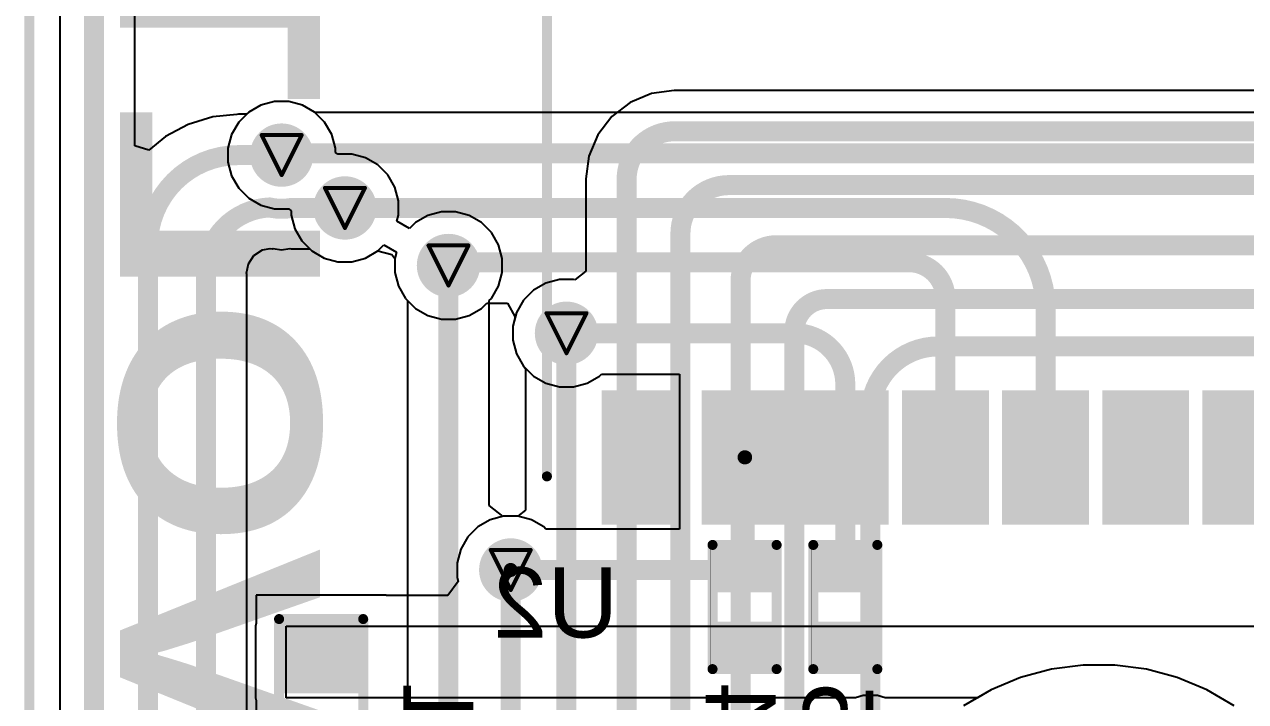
# Model space of a CAD drawing. Header units: inches. Extents: x -7 to 348, y -14 to 159.
# Drawn here: x -6.9 to 8.59, y 45.09 to 53.68 of the extents above; entities that cross this region are included whole.
import ezdxf

# ---------------------------------------------------------------- set-up
doc = ezdxf.new("R2010")
doc.units = ezdxf.units.IN
for name, color, linetype in [('Board Outline', 216, 'Continuous'), ('Bottom Layer', 5, 'Continuous'), ('Bottom Overlay', 54, 'Continuous'), ('Bottom Paste', 16, 'Continuous'), ('Bottom Solder', 6, 'Continuous'), ('Drill Drawing', 1, 'Continuous'), ('Multi-Layer', 9, 'Continuous'), ('Top Layer', 1, 'Continuous'), ('Via Holes', 16, 'Continuous')]:
    doc.layers.add(name, color=color, linetype=linetype)
doc.styles.add('Arial', font='', dxfattribs={"height": 0.2})
doc.styles.add('Arial Black_Bold', font='', dxfattribs={"height": 0.2})
doc.styles.get('Arial').set_extended_font_data('Arial')
doc.styles.get('Arial Black_Bold').set_extended_font_data('Arial Black', bold=True)

msp = doc.modelspace()

# ---------------------------------------------------------------- hatches: boundary and pattern name
at = {"layer": 'Bottom Layer'}
h = msp.add_hatch(color=5, dxfattribs=at)
edge = h.paths.add_edge_path()
edge.add_arc((-3.63995208, 52.02196097999999), 0.2999994, 0, 360)
h = msp.add_hatch(color=5, dxfattribs=at)
edge = h.paths.add_edge_path()
edge.add_arc((-2.83771086, 51.35171086), 0.2999994, 0, 360)
h = msp.add_hatch(color=5, dxfattribs=at)
edge = h.paths.add_edge_path()
edge.add_arc((-1.524, 50.6222), 0.2999994, 0, 360)
h = msp.add_hatch(color=5, dxfattribs=at)
edge = h.paths.add_edge_path()
edge.add_arc((-0.0272669, 49.76298911999999), 0.2999994, 0, 360)
for points in [[(1.41922881, 48.93941825), (1.41922881, 47.43941871), (0.5192280699999998, 47.43941871), (0.5192280700000002, 48.93941825)], [(2.68922881, 48.93941825), (2.68922881, 47.43941871), (1.78922807, 47.43941871), (1.78922807, 48.93941825)], [(3.959228809999999, 48.93941825), (3.959228809999999, 47.43941871), (3.05922807, 47.43941871), (3.05922807, 48.93941825)], [(5.22922881, 48.93941825), (5.22922881, 47.43941871), (4.32922807, 47.43941871), (4.32922807, 48.93941825)], [(6.49922881, 48.93941825), (6.49922881, 47.43941871), (5.59922807, 47.43941871), (5.59922807, 48.93941825)], [(7.76922881, 48.93941825), (7.76922881, 47.43941871), (6.869228069999999, 47.43941871), (6.869228069999999, 48.93941825)], [(9.03922881, 48.93941825), (9.03922881, 47.43941871), (8.13922807, 47.43941871), (8.13922807, 48.93941825)], [(1.91434466, 46.98998984), (2.54934466, 46.98998984), (2.54934466, 46.53278984), (1.91434466, 46.53278984)], [(3.19172844, 46.99), (3.82672844, 46.99), (3.82672844, 46.5328), (3.19172844, 46.5328)], [(-2.69450058, 45.30049106), (-3.58350058, 45.30049106), (-3.58350058, 46.06249106), (-2.69450058, 46.06249106)], [(1.91434466, 46.05018983999999), (2.54934466, 46.05018983999999), (2.54934466, 45.59298983999999), (1.91434466, 45.59298983999999)], [(3.19173352, 46.0502), (3.82673352, 46.0502), (3.82673352, 45.593), (3.19173352, 45.593)]]:
    msp.add_hatch(color=5, dxfattribs=at).paths.add_polyline_path(points)
h = msp.add_hatch(color=5, dxfattribs=at)
edge = h.paths.add_edge_path()
edge.add_arc((-0.73427336, 46.76139999999999), 0.2999994, 0, 360)
at = {"layer": 'Bottom Paste'}
for points in [[(1.41922881, 48.93941825), (1.41922881, 47.43941871), (0.5192280699999998, 47.43941871), (0.5192280700000002, 48.93941825)], [(2.68922881, 48.93941825), (2.68922881, 47.43941871), (1.78922807, 47.43941871), (1.78922807, 48.93941825)], [(3.959228809999999, 48.93941825), (3.959228809999999, 47.43941871), (3.05922807, 47.43941871), (3.05922807, 48.93941825)], [(5.22922881, 48.93941825), (5.22922881, 47.43941871), (4.32922807, 47.43941871), (4.32922807, 48.93941825)], [(6.49922881, 48.93941825), (6.49922881, 47.43941871), (5.59922807, 47.43941871), (5.59922807, 48.93941825)], [(7.76922881, 48.93941825), (7.76922881, 47.43941871), (6.869228069999999, 47.43941871), (6.869228069999999, 48.93941825)], [(9.03922881, 48.93941825), (9.03922881, 47.43941871), (8.13922807, 47.43941871), (8.13922807, 48.93941825)], [(1.91434466, 46.98998984), (2.54934466, 46.98998984), (2.54934466, 46.53278984), (1.91434466, 46.53278984)], [(3.19172844, 46.99), (3.82672844, 46.99), (3.82672844, 46.5328), (3.19172844, 46.5328)], [(-2.69450058, 45.30049106), (-3.58350058, 45.30049106), (-3.58350058, 46.06249106), (-2.69450058, 46.06249106)], [(1.91434466, 46.05018983999999), (2.54934466, 46.05018983999999), (2.54934466, 45.59298983999999), (1.91434466, 45.59298983999999)], [(3.19173352, 46.0502), (3.82673352, 46.0502), (3.82673352, 45.593), (3.19173352, 45.593)]]:
    msp.add_hatch(color=16, dxfattribs=at).paths.add_polyline_path(points)
at = {"layer": 'Bottom Solder'}
h = msp.add_hatch(color=6, dxfattribs=at)
edge = h.paths.add_edge_path()
edge.add_arc((-3.63995208, 52.02196097999999), 0.4015993999999999, 0, 360)
h = msp.add_hatch(color=6, dxfattribs=at)
edge = h.paths.add_edge_path()
edge.add_arc((-2.83771086, 51.35171086), 0.4015993999999999, 0, 360)
h = msp.add_hatch(color=6, dxfattribs=at)
edge = h.paths.add_edge_path()
edge.add_arc((-1.524, 50.6222), 0.4015993999999999, 0, 360)
h = msp.add_hatch(color=6, dxfattribs=at)
edge = h.paths.add_edge_path()
edge.add_arc((-0.0272669, 49.76298911999999), 0.4015993999999999, 0, 360)
for points in [[(1.52082881, 49.04101825), (1.52082881, 47.33781871), (0.4176280699999998, 47.33781871), (0.4176280700000001, 49.04101825)], [(2.79082881, 49.04101825), (2.79082881, 47.33781871), (1.68762807, 47.33781871), (1.68762807, 49.04101825)], [(4.060828809999999, 49.04101825), (4.060828809999999, 47.33781871), (2.95762807, 47.33781871), (2.95762807, 49.04101825)], [(5.33082881, 49.04101825), (5.33082881, 47.33781871), (4.22762807, 47.33781871), (4.22762807, 49.04101825)], [(6.600828809999999, 49.04101825), (6.600828809999999, 47.33781871), (5.497628069999999, 47.33781871), (5.497628069999999, 49.04101825)], [(7.870828809999999, 49.04101825), (7.870828809999999, 47.33781871), (6.767628069999999, 47.33781871), (6.767628069999999, 49.04101825)], [(9.140828809999999, 49.04101825), (9.140828809999999, 47.33781871), (8.037628069999998, 47.33781871), (8.037628069999998, 49.04101825)], [(1.8593435, 47.044991), (2.60434582, 47.044991), (2.60434582, 46.47778868), (1.8593435, 46.47778868)], [(3.13672728, 47.04500116), (3.881729599999999, 47.04500116), (3.881729599999999, 46.47779884), (3.13672728, 46.47779884)], [(-2.59290058, 45.19889106), (-3.68510058, 45.19889106), (-3.68510058, 46.16409106), (-2.59290058, 46.16409106)], [(1.8593435, 46.105191), (2.60434582, 46.105191), (2.60434582, 45.53798868), (1.8593435, 45.53798868)], [(3.13673236, 46.10520115999999), (3.88173468, 46.10520115999999), (3.88173468, 45.53799883999999), (3.13673236, 45.53799883999999)]]:
    msp.add_hatch(color=6, dxfattribs=at).paths.add_polyline_path(points)
h = msp.add_hatch(color=6, dxfattribs=at)
edge = h.paths.add_edge_path()
edge.add_arc((-0.73427336, 46.76139999999999), 0.4015993999999999, 0, 360)
at = {"layer": 'Top Layer'}
h = msp.add_hatch(color=1, dxfattribs=at)
edge = h.paths.add_edge_path()
edge.add_arc((-3.63995208, 52.02196097999999), 0.2999994, 0, 360)
h = msp.add_hatch(color=1, dxfattribs=at)
edge = h.paths.add_edge_path()
edge.add_arc((-2.83771086, 51.35171086), 0.2999994, 0, 360)
h = msp.add_hatch(color=1, dxfattribs=at)
edge = h.paths.add_edge_path()
edge.add_arc((-1.524, 50.6222), 0.2999994, 0, 360)
h = msp.add_hatch(color=1, dxfattribs=at)
edge = h.paths.add_edge_path()
edge.add_arc((-0.0272669, 49.76298911999999), 0.2999994, 0, 360)
h = msp.add_hatch(color=1, dxfattribs=at)
edge = h.paths.add_edge_path()
edge.add_arc((-0.73427336, 46.76139999999999), 0.2999994, 0, 360)
at = {"layer": 'Via Holes'}
h = msp.add_hatch(color=7, dxfattribs=at)
edge = h.paths.add_edge_path()
edge.add_arc((-3.63995208, 52.02196097999999), 0.1499997, 0, 360)
h = msp.add_hatch(color=7, dxfattribs=at)
edge = h.paths.add_edge_path()
edge.add_arc((-2.83771086, 51.35171086), 0.1499997, 0, 360)
h = msp.add_hatch(color=7, dxfattribs=at)
edge = h.paths.add_edge_path()
edge.add_arc((-1.524, 50.6222), 0.1499997, 0, 360)
h = msp.add_hatch(color=7, dxfattribs=at)
edge = h.paths.add_edge_path()
edge.add_arc((-0.0272669, 49.76298911999999), 0.1499997, 0, 360)
h = msp.add_hatch(color=7, dxfattribs=at)
edge = h.paths.add_edge_path()
edge.add_arc((-0.73427336, 46.76139999999999), 0.1499997, 0, 360)

# ---------------------------------------------------------------- linework, layer by layer
at = {"layer": 'Board Outline', "const_width": 0.127}
msp.add_lwpolyline([(-6.839000799999999, -1.4500479), (-6.839000799999999, 82.39995204)], dxfattribs=at)
msp.add_lwpolyline([(-6.839000799999999, -1.4500479), (-6.839000799999999, 82.39995204)], dxfattribs=at)
msp.add_lwpolyline([(-6.839000799999999, -1.4500479), (-6.839000799999999, 82.39995204)], dxfattribs=at)
msp.add_lwpolyline([(-6.839000799999999, -1.4500479), (-6.839000799999999, 82.39995204)], dxfattribs=at)
at = {"layer": 'Bottom Layer'}
for p, q in [((-6.450550979999999, 36.65856524), (-6.450548439999999, 82.39994949999999)), ((-3.729606459999999, 52.70296038), (-3.90280906, 52.65655203999999)), ((-3.5502977, 52.70296038), (-3.729606459999999, 52.70296038)), ((-3.3770951, 52.65655203999999), (-3.5502977, 52.70296038)), ((-4.05809704, 52.56689766), (-4.18488876, 52.44010594)), ((-3.90280906, 52.65655203999999), (-4.05809704, 52.56689766)), ((-3.22180712, 52.56689766), (-3.3770951, 52.65655203999999)), ((-3.21746118, 52.56255171999999), (-3.22180712, 52.56689766)), ((14.1232001, 52.56255171999999), (-3.21746118, 52.56255171999999)), ((-4.18488876, 52.44010594), (-4.27454314, 52.28481796)), ((-4.27454314, 52.28481796), (-4.32095148, 52.11161535999999)), ((-4.32095148, 52.11161535999999), (-4.32095148, 51.9323066)), ((-4.32095148, 51.9323066), (-4.27454314, 51.759104)), ((-4.27454314, 51.759104), (-4.18488876, 51.60381601999999)), ((-4.18488876, 51.60381601999999), (-4.05809704, 51.47702429999999)), ((-4.05809704, 51.47702429999999), (-3.90280906, 51.38736992)), ((-3.90280906, 51.38736992), (-3.729606459999999, 51.34096157999999)), ((-3.729606459999999, 51.34096157999999), (-3.55030024, 51.34096157999999)), ((-3.55030024, 51.34096157999999), (-3.51871026, 51.31672235999999)), ((-3.51871026, 51.31672235999999), (-3.51871026, 51.26205648)), ((-3.51871026, 51.26205648), (-3.47230192, 51.08885387999999)), ((-3.47230192, 51.08885387999999), (-3.38264754, 50.9335659)), ((-3.38264754, 50.9335659), (-3.25585582, 50.80677418)), ((-3.25585582, 50.80677418), (-3.10056784, 50.7171198)), ((-2.57485388, 50.7171198), (-2.41956844, 50.80677418)), ((-2.41956844, 50.80677418), (-2.24414334, 50.76286774)), ((-3.10056784, 50.7171198), (-2.92736524, 50.67071145999999)), ((-2.92736524, 50.67071145999999), (-2.74805648, 50.67071145999999)), ((-2.74805648, 50.67071145999999), (-2.57485388, 50.7171198)), ((-2.24414334, 50.76286774), (-2.2049994, 50.71185183999999)), ((-2.2049994, 50.71185183999999), (-2.2049994, 50.53254562)), ((-2.2049994, 50.53254562), (-2.15859106, 50.35934302)), ((-2.15859106, 50.35934302), (-2.06893668, 50.20405503999999)), ((-2.06893668, 50.20405503999999), (-1.94214496, 50.07726331999999)), ((-1.94214496, 50.07726331999999), (-1.78685698, 49.98760894)), ((-1.26114302, 49.98760894), (-1.10585504, 50.07726331999999)), ((-1.10585504, 50.07726331999999), (-1.037463, 50.14565536)), ((-1.037463, 50.14565536), (-0.77697838, 50.14565536)), ((-0.77697838, 50.14565536), (-0.67739768, 49.96785282)), ((-1.78685698, 49.98760894), (-1.61365438, 49.94120059999999)), ((-1.61365438, 49.94120059999999), (-1.43434562, 49.94120059999999)), ((-1.43434562, 49.94120059999999), (-1.26114302, 49.98760894)), ((-0.67739768, 49.96785282), (-0.7082662999999999, 49.8526435)), ((-0.7082662999999999, 49.8526435), (-0.7082662999999999, 49.67333474)), ((-0.7082662999999999, 49.67333474), (-0.66185796, 49.50013214)), ((-0.66185796, 49.50013214), (-0.57220358, 49.34484415999999)), ((-0.57220358, 49.34484415999999), (-0.44541186, 49.21805243999999)), ((-0.44541186, 49.21805243999999), (-0.29012388, 49.12839806)), ((-0.29012388, 49.12839806), (-0.11692128, 49.08198972)), ((0.06238748, 49.08198972), (0.23559008, 49.12839806)), ((0.23559008, 49.12839806), (0.39087806, 49.21805243999999)), ((0.39087806, 49.21805243999999), (0.4178630199999999, 49.2450374)), ((0.4178630199999999, 49.2450374), (1.40822934, 49.2450374)), ((1.40822934, 49.2450374), (1.40822934, 47.27934156)), ((-0.11692128, 49.08198972), (0.06238748, 49.08198972)), ((-0.8239277399999999, 47.4423994), (-0.99713034, 47.39599106)), ((-0.64461898, 47.4423994), (-0.8239277399999999, 47.4423994)), ((-0.4714163799999999, 47.39599106), (-0.64461898, 47.4423994)), ((-1.15241832, 47.30633667999999), (-1.27921004, 47.17954495999999)), ((-0.99713034, 47.39599106), (-1.15241832, 47.30633667999999)), ((-0.3161284, 47.30633667999999), (-0.4714163799999999, 47.39599106)), ((-0.28913328, 47.27934156), (-0.3161284, 47.30633667999999)), ((1.40822934, 47.27934156), (-0.28913328, 47.27934156)), ((-1.27921004, 47.17954495999999), (-1.36886442, 47.02425698)), ((-1.36886442, 47.02425698), (-1.41527276, 46.85105438)), ((-1.41527276, 46.85105438), (-1.41527276, 46.67174562)), ((-1.41527276, 46.67174562), (-1.40045948, 46.61646506)), ((-1.40045948, 46.61646506), (-1.52997154, 46.43866251999999)), ((-2.31350058, 46.44349105999999), (-3.96450058, 46.44349105999999)), ((-3.96450058, 46.44349105999999), (-3.96450058, 46.0877285)), ((-2.31350058, 46.43866251999999), (-2.31350058, 46.44349105999999)), ((-1.52997154, 46.43866251999999), (-2.31350058, 46.43866251999999)), ((-3.96450058, 46.0877285), (-3.97196564, 46.0502)), ((-3.97196564, 46.0502), (-3.97196564, 45.14154294)), ((-3.58350058, 45.14154294), (-3.58350058, 46.0502)), ((-3.58350058, 46.0502), (8.72903766, 46.0501873)), ((6.524536099999999, 45.55473997999999), (6.12370378, 45.50196894)), ((6.928825359999999, 45.55473997999999), (6.524536099999999, 45.55473997999999)), ((7.32965768, 45.50196894), (6.928825359999999, 45.55473997999999)), ((5.73318894, 45.3973311), (5.359671779999999, 45.24261462)), ((6.12370378, 45.50196894), (5.73318894, 45.3973311)), ((7.720172519999999, 45.3973311), (7.32965768, 45.50196894)), ((8.09368968, 45.24261462), (7.720172519999999, 45.3973311)), ((5.359671779999999, 45.24261462), (5.18461244, 45.14154294)), ((8.44381344, 45.04046871999999), (8.09368968, 45.24261462)), ((-3.97196564, 45.14154294), (-3.96450058, 45.10401444)), ((-3.96450058, 45.10401444), (-3.96450058, 44.92188374)), ((3.64035594, 45.14154294), (-3.58350058, 45.14154294)), ((3.7370766, 45.16745856), (3.64035594, 45.14154294)), ((3.91638536, 45.16745856), (3.7370766, 45.16745856)), ((4.013106019999999, 45.14154294), (3.91638536, 45.16745856)), ((5.18461244, 45.14154294), (4.013106019999999, 45.14154294))]:
    msp.add_line(p, q, dxfattribs=at)
at = {"layer": 'Bottom Layer', "const_width": 0.254}
for points in [[(-3.63995208, 52.02196097999999, -0.4142135623730951), (-3.61731306, 52.0446)], [(4.7780067, 51.35171086, -0.2805991202552593), (5.90759804, 50.66360708)], [(-1.524, 50.6222, -0.4142135623730951), (-1.48259292, 50.66360708)], [(4.318000000000001, 50.66360708, -0.4142135623730951), (4.77922844, 50.20237864)], [(5.90759804, 50.66360708, -0.0888464280540071), (6.03976694, 50.23529958)], [(6.03976694, 50.23529958, -0.0305306280656534), (6.049228439999999, 50.08048912)], [(2.86328358, 49.76298911999999, -0.4142135623730951), (3.50922844, 49.11704426)]]:
    msp.add_lwpolyline(points, format="xyb", dxfattribs=at)
at = {"layer": 'Bottom Layer'}
for points, const_width in [([(-3.703452079999999, 52.02196097999999, 1), (-3.57645208, 52.02196097999999, 1)], 0.127), ([(-3.68081306, 52.0446, 1), (-3.55381306, 52.0446, 1)], 0.127), ([(-3.68081306, 52.0446, 1), (-3.55381306, 52.0446, 1)], 0.127), ([(-2.90121086, 51.35171086, 1), (-2.77421086, 51.35171086, 1)], 0.127), ([(4.7145067, 51.35171086, 1), (4.841506699999999, 51.35171086, 1)], 0.127), ([(4.7145067, 51.35171086, 1), (4.841506699999999, 51.35171086, 1)], 0.127), ([(-1.5875, 50.6222, 1), (-1.4605, 50.6222, 1)], 0.127), ([(-1.54609292, 50.66360708, 1), (-1.41909292, 50.66360708, 1)], 0.127), ([(-1.54609292, 50.66360708, 1), (-1.41909292, 50.66360708, 1)], 0.127), ([(4.2545, 50.66360708, 1), (4.381499999999999, 50.66360708, 1)], 0.127), ([(4.2545, 50.66360708, 1), (4.381499999999999, 50.66360708, 1)], 0.127), ([(5.84409804, 50.66360708, 1), (5.971098039999999, 50.66360708, 1)], 0.127), ([(5.84409804, 50.66360708, 1), (5.971098039999999, 50.66360708, 1)], 0.127), ([(5.976266939999999, 50.23529958, 1), (6.10326694, 50.23529958, 1)], 0.127), ([(5.976266939999999, 50.23529958, 1), (6.10326694, 50.23529958, 1)], 0.127), ([(4.71572844, 50.20237864, 1), (4.84272844, 50.20237864, 1)], 0.127), ([(4.71572844, 50.20237864, 1), (4.84272844, 50.20237864, 1)], 0.127), ([(5.98572844, 50.08048912, 1), (6.11272844, 50.08048912, 1)], 0.127), ([(5.98572844, 50.08048912, 1), (6.11272844, 50.08048912, 1)], 0.127), ([(-0.0907669, 49.76298911999999, 1), (0.0362331, 49.76298911999999, 1)], 0.127), ([(2.79978358, 49.76298911999999, 1), (2.92678358, 49.76298911999999, 1)], 0.127), ([(2.79978358, 49.76298911999999, 1), (2.92678358, 49.76298911999999, 1)], 0.127), ([(3.445728439999999, 49.11704426, 1), (3.57272844, 49.11704426, 1)], 0.127), ([(3.445728439999999, 49.11704426, 1), (3.57272844, 49.11704426, 1)], 0.127), ([(2.16834466, 48.18941847999999, 1), (2.29534466, 48.18941847999999, 1)], 0.127), ([(2.18739466, 48.18941847999999, 1), (2.27629466, 48.18941847999999, 1)], 0.0889), ([(2.19477844, 48.18941847999999, 1), (2.28367844, 48.18941847999999, 1)], 0.0889), ([(3.445728439999999, 48.18941847999999, 1), (3.57272844, 48.18941847999999, 1)], 0.127), ([(3.445728439999999, 48.18941847999999, 1), (3.57272844, 48.18941847999999, 1)], 0.127), ([(4.71572844, 48.18941847999999, 1), (4.84272844, 48.18941847999999, 1)], 0.127), ([(5.98572844, 48.18941847999999, 1), (6.11272844, 48.18941847999999, 1)], 0.127), ([(-0.79777336, 46.76138984, 1), (-0.6707733599999999, 46.76138984, 1)], 0.127), ([(-0.77872336, 46.76139999999999, 1), (-0.68982336, 46.76139999999999, 1)], 0.0889), ([(-0.77872336, 46.76138984, 1), (-0.68982336, 46.76138984, 1)], 0.0889), ([(2.16834466, 46.76138984, 1), (2.29534466, 46.76138984, 1)], 0.127), ([(2.16834466, 46.76138984, 1), (2.29534466, 46.76138984, 1)], 0.127), ([(3.445728439999999, 46.76139999999999, 1), (3.57272844, 46.76139999999999, 1)], 0.127)]:
    msp.add_lwpolyline(points, format="xyb", close=True, dxfattribs=dict(at, const_width=const_width))
for points, const_width in [([(-3.61731306, 52.0446), (15.39427198, 52.0446)], 0.254), ([(-2.83771086, 51.35171086), (4.7780067, 51.35171086)], 0.254), ([(-1.48259292, 50.66360708), (4.318000000000001, 50.66360708)], 0.254), ([(4.77922844, 48.18941847999999), (4.77922844, 50.20237864)], 0.254), ([(6.049228439999999, 48.18941847999999), (6.049228439999999, 50.08048912)], 0.254), ([(-0.0272669, 49.76298911999999), (2.86328358, 49.76298911999999)], 0.254), ([(3.50922844, 48.18941847999999), (3.50922844, 49.11704426)], 0.254), ([(2.23184466, 46.76138984), (2.23184466, 48.18941847999999)], 0.254), ([(2.23184466, 48.18941847999999), (2.23922844, 48.18941847999999)], 0.1778), ([(3.50922844, 46.76139999999999), (3.50922844, 48.18941847999999)], 0.254), ([(-0.73427336, 46.76138984), (2.23184466, 46.76138984)], 0.254), ([(-0.73427336, 46.76138984), (-0.73427336, 46.76139999999999)], 0.1778)]:
    msp.add_lwpolyline(points, dxfattribs=dict(at, const_width=const_width))
at = {"layer": 'Bottom Overlay'}
for points, const_width in [([(-0.27537156, 47.94781876), (-0.27537156, 65.94781832)], 0.127), ([(1.82545228, 45.50408729999999), (1.82545228, 47.07888984)], 0.127), ([(1.82545228, 47.07888984), (2.63824466, 47.07888222)], 0.127), ([(1.80005736, 45.47868476), (1.80005736, 47.1042873)], 0.0032258), ([(2.63824466, 47.07888222), (2.63825482, 45.50409492)], 0.127), ([(3.10283606, 45.50408729999999), (3.10283606, 47.07890762)], 0.127), ([(3.10283606, 47.07890762), (3.91563098, 47.07889492)], 0.127), ([(3.0774386, 47.10430254), (3.07744114, 45.47868983999999)], 0.0032258), ([(3.91563098, 47.07889492), (3.915638599999999, 45.50409238)], 0.127), ([(-3.672405659999999, 46.13868598), (-2.60560566, 46.13869105999999)], 0.127), ([(-3.672405659999999, 46.13868598), (-3.67240312, 43.70029106)], 0.127), ([(-2.60560566, 43.70029106), (-2.60560566, 46.13869105999999)], 0.127), ([(1.82545228, 45.50408729999999), (2.63825482, 45.50409492)], 0.127), ([(3.10283606, 45.50408729999999), (3.915638599999999, 45.50409238)], 0.127)]:
    msp.add_lwpolyline(points, dxfattribs=dict(at, const_width=const_width))
for points, const_width in [([(-0.30712156, 47.94781876, 1), (-0.24362156, 47.94781876, 1)], 0.0635), ([(1.79370228, 47.07888984, 1), (1.85720228, 47.07888984, 1)], 0.0635), ([(1.79370228, 47.07888984, 1), (1.85720228, 47.07888984, 1)], 0.0635), ([(1.79925218, 47.1042873, 1), (1.80086254, 47.1042873, 1)], 0.0016129), ([(2.60649466, 47.07888222, 1), (2.66999466, 47.07888222, 1)], 0.0635), ([(2.60649466, 47.07888222, 1), (2.66999466, 47.07888222, 1)], 0.0635), ([(3.07108606, 47.07890762, 1), (3.13458606, 47.07890762, 1)], 0.0635), ([(3.07108606, 47.07890762, 1), (3.13458606, 47.07890762, 1)], 0.0635), ([(3.07663342, 47.10430254, 1), (3.07824378, 47.10430254, 1)], 0.0016129), ([(3.88388098, 47.07889492, 1), (3.94738098, 47.07889492, 1)], 0.0635), ([(3.88388098, 47.07889492, 1), (3.94738098, 47.07889492, 1)], 0.0635), ([(-3.70415566, 46.13868598, 1), (-3.64065566, 46.13868598, 1)], 0.0635), ([(-3.70415566, 46.13868598, 1), (-3.64065566, 46.13868598, 1)], 0.0635), ([(-2.63735566, 46.13869105999999, 1), (-2.57385566, 46.13869105999999, 1)], 0.0635), ([(-2.63735566, 46.13869105999999, 1), (-2.57385566, 46.13869105999999, 1)], 0.0635), ([(1.79370228, 45.50408729999999, 1), (1.85720228, 45.50408729999999, 1)], 0.0635), ([(1.79370228, 45.50408729999999, 1), (1.85720228, 45.50408729999999, 1)], 0.0635), ([(2.60650482, 45.50409492, 1), (2.67000482, 45.50409492, 1)], 0.0635), ([(2.60650482, 45.50409492, 1), (2.67000482, 45.50409492, 1)], 0.0635), ([(3.07108606, 45.50408729999999, 1), (3.13458606, 45.50408729999999, 1)], 0.0635), ([(3.07108606, 45.50408729999999, 1), (3.13458606, 45.50408729999999, 1)], 0.0635), ([(3.8838886, 45.50409238, 1), (3.9473886, 45.50409238, 1)], 0.0635), ([(3.8838886, 45.50409238, 1), (3.9473886, 45.50409238, 1)], 0.0635), ([(1.79925218, 45.47868476, 1), (1.80086254, 45.47868476, 1)], 0.0016129), ([(3.07663596, 45.47868983999999, 1), (3.07824632, 45.47868983999999, 1)], 0.0016129)]:
    msp.add_lwpolyline(points, format="xyb", close=True, dxfattribs=dict(at, const_width=const_width))
at = {"layer": 'Drill Drawing', "const_width": 0.0508}
for points in [[(-3.89395208, 52.27596098), (-3.38595208, 52.27596098)], [(-3.89395208, 52.27596098), (-3.63995208, 51.76796098)], [(-3.63995208, 51.76796098), (-3.38595208, 52.27596098)], [(-3.09171086, 51.60571085999999), (-2.58371086, 51.60571085999999)], [(-3.09171086, 51.60571085999999), (-2.83771086, 51.09771085999999)], [(-2.83771086, 51.09771085999999), (-2.58371086, 51.60571085999999)], [(-1.778, 50.8762), (-1.27, 50.8762)], [(-1.778, 50.8762), (-1.524, 50.3682)], [(-1.524, 50.3682), (-1.27, 50.8762)], [(-0.2812669, 50.01698912), (0.2267331, 50.01698912)], [(-0.2812669, 50.01698912), (-0.0272669, 49.50898912)], [(-0.0272669, 49.50898912), (0.2267331, 50.01698912)], [(-0.98827336, 47.0154), (-0.4802733599999999, 47.0154)], [(-0.98827336, 47.0154), (-0.73427336, 46.5074)], [(-0.73427336, 46.5074), (-0.4802733599999999, 47.0154)]]:
    msp.add_lwpolyline(points, dxfattribs=at)
at = {"layer": 'Drill Drawing', "const_width": 0.0254}
for points in [[(-3.90665208, 52.27596098, 1), (-3.88125208, 52.27596098, 1)], [(-3.90665208, 52.27596098, 1), (-3.88125208, 52.27596098, 1)], [(-3.39865208, 52.27596098, 1), (-3.37325208, 52.27596098, 1)], [(-3.39865208, 52.27596098, 1), (-3.37325208, 52.27596098, 1)], [(-3.65265208, 51.76796098, 1), (-3.627252079999999, 51.76796098, 1)], [(-3.65265208, 51.76796098, 1), (-3.627252079999999, 51.76796098, 1)], [(-3.10441086, 51.60571085999999, 1), (-3.07901086, 51.60571085999999, 1)], [(-3.10441086, 51.60571085999999, 1), (-3.07901086, 51.60571085999999, 1)], [(-2.59641086, 51.60571085999999, 1), (-2.57101086, 51.60571085999999, 1)], [(-2.59641086, 51.60571085999999, 1), (-2.57101086, 51.60571085999999, 1)], [(-2.85041086, 51.09771085999999, 1), (-2.82501086, 51.09771085999999, 1)], [(-2.85041086, 51.09771085999999, 1), (-2.82501086, 51.09771085999999, 1)], [(-1.7907, 50.8762, 1), (-1.7653, 50.8762, 1)], [(-1.7907, 50.8762, 1), (-1.7653, 50.8762, 1)], [(-1.2827, 50.8762, 1), (-1.2573, 50.8762, 1)], [(-1.2827, 50.8762, 1), (-1.2573, 50.8762, 1)], [(-1.5367, 50.3682, 1), (-1.5113, 50.3682, 1)], [(-1.5367, 50.3682, 1), (-1.5113, 50.3682, 1)], [(-0.2939669, 50.01698912, 1), (-0.2685669, 50.01698912, 1)], [(-0.2939669, 50.01698912, 1), (-0.2685669, 50.01698912, 1)], [(0.2140331, 50.01698912, 1), (0.2394331, 50.01698912, 1)], [(0.2140331, 50.01698912, 1), (0.2394331, 50.01698912, 1)], [(-0.0399669, 49.50898912, 1), (-0.0145669, 49.50898912, 1)], [(-0.0399669, 49.50898912, 1), (-0.0145669, 49.50898912, 1)], [(-1.00097336, 47.0154, 1), (-0.9755733600000001, 47.0154, 1)], [(-1.00097336, 47.0154, 1), (-0.9755733600000001, 47.0154, 1)], [(-0.49297336, 47.0154, 1), (-0.4675733599999999, 47.0154, 1)], [(-0.49297336, 47.0154, 1), (-0.4675733599999999, 47.0154, 1)], [(-0.74697336, 46.5074, 1), (-0.7215733599999999, 46.5074, 1)], [(-0.74697336, 46.5074, 1), (-0.7215733599999999, 46.5074, 1)]]:
    msp.add_lwpolyline(points, format="xyb", close=True, dxfattribs=at)
at = {"layer": 'Multi-Layer'}
for p, q in [((6.524536099999999, 45.55473997999999), (6.12370378, 45.50196894)), ((6.726682, 45.55473997999999), (6.524536099999999, 45.55473997999999)), ((6.928825359999999, 45.55473997999999), (6.726682, 45.55473997999999)), ((7.32965768, 45.50196894), (6.928825359999999, 45.55473997999999)), ((5.73318894, 45.3973311), (5.359671779999999, 45.24261462)), ((6.12370378, 45.50196894), (5.73318894, 45.3973311)), ((7.720172519999999, 45.3973311), (7.32965768, 45.50196894)), ((8.09368968, 45.24261462), (7.720172519999999, 45.3973311)), ((5.359671779999999, 45.24261462), (5.00954802, 45.04046871999999)), ((8.44381344, 45.04046871999999), (8.09368968, 45.24261462))]:
    msp.add_line(p, q, dxfattribs=at)
at = {"layer": 'Top Layer'}
for p, q in [((-5.50184828, 52.1415264), (-5.50184828, 63.44897901999999)), ((1.33974078, 52.84101953999999), (1.0529189, 52.8032599)), ((1.34442454, 52.84195172), (1.33974078, 52.84101953999999)), ((9.67036166, 52.84195172), (1.34442454, 52.84195172)), ((-3.729606459999999, 52.70296038), (-3.90280906, 52.65655203999999)), ((-3.5502977, 52.70296038), (-3.729606459999999, 52.70296038)), ((-3.3770951, 52.65655203999999), (-3.5502977, 52.70296038)), ((0.7812786, 52.69074298), (0.5480151600000001, 52.51175426)), ((1.0529189, 52.8032599), (0.7812786, 52.69074298)), ((-4.20761414, 52.53605951999999), (-4.51263258, 52.50601639999999)), ((-4.188239019999999, 52.5399127), (-4.20761414, 52.53605951999999)), ((-4.085082, 52.5399127), (-4.188239019999999, 52.5399127)), ((-4.05809704, 52.56689766), (-4.085082, 52.5399127)), ((-3.90280906, 52.65655203999999), (-4.05809704, 52.56689766)), ((-3.22180712, 52.56689766), (-3.3770951, 52.65655203999999)), ((-3.0950154, 52.44010594), (-3.22180712, 52.56689766)), ((0.5480151600000001, 52.51175426), (0.36902644, 52.27849081999999)), ((-4.82455728, 52.41139631999999), (-5.1120294, 52.25773902)), ((-4.51263258, 52.50601639999999), (-4.82455728, 52.41139631999999)), ((-3.00536102, 52.28481796), (-3.0950154, 52.44010594)), ((-5.1120294, 52.25773902), (-5.32404828, 52.08374139999999)), ((-2.95895268, 52.11161535999999), (-3.00536102, 52.28481796)), ((0.36902644, 52.27849081999999), (0.25650952, 52.00685051999999)), ((-5.32404828, 52.08374139999999), (-5.50184828, 52.1415264)), ((-2.95895268, 52.05694948), (-2.95895268, 52.11161535999999)), ((-2.9273627, 52.03271025999999), (-2.95895268, 52.05694948)), ((-2.74805648, 52.03271025999999), (-2.9273627, 52.03271025999999)), ((-2.57485388, 51.98630192), (-2.74805648, 52.03271025999999)), ((-2.4195659, 51.89664754), (-2.57485388, 51.98630192)), ((-2.29277418, 51.76985582), (-2.4195659, 51.89664754)), ((0.25650952, 52.00685051999999), (0.21874988, 51.72002864)), ((-2.2031198, 51.61456783999999), (-2.29277418, 51.76985582)), ((-2.15671146, 51.44136524), (-2.2031198, 51.61456783999999)), ((0.21874988, 51.72002864), (0.2178177, 51.71534488)), ((0.2178177, 51.71534488), (0.2178177, 50.54837744)), ((-2.15671146, 51.26205648), (-2.15671146, 51.44136524)), ((-1.61365438, 51.30319939999999), (-1.78685698, 51.25679106)), ((-1.43434562, 51.30319939999999), (-1.61365438, 51.30319939999999)), ((-1.26114302, 51.25679106), (-1.43434562, 51.30319939999999)), ((-2.17795348, 51.18277545999999), (-2.15671146, 51.26205648)), ((-2.01854308, 51.09073856), (-2.17795348, 51.18277545999999)), ((-1.94214496, 51.16713667999999), (-2.01854308, 51.09073856)), ((-1.78685698, 51.25679106), (-1.94214496, 51.16713667999999)), ((-1.10585504, 51.16713667999999), (-1.26114302, 51.25679106)), ((-0.9790633199999998, 51.04034495999999), (-1.10585504, 51.16713667999999)), ((-0.88940894, 50.88505698), (-0.9790633199999998, 51.04034495999999)), ((-3.9909242, 50.7484126), (-3.88460742, 50.81945131999999)), ((-3.88460742, 50.81945131999999), (-3.7865812, 50.83895089999999)), ((-3.7865812, 50.83895089999999), (-3.76047508, 50.83375914)), ((-3.76047508, 50.83375914), (-3.74592342, 50.8366522)), ((-3.74592342, 50.8366522), (-3.63995208, 50.82270252)), ((-3.63995208, 50.82270252), (-3.53398328, 50.8366522)), ((-3.53398328, 50.8366522), (-3.51943416, 50.83375914)), ((-3.51943416, 50.83375914), (-3.282840779999999, 50.83375914)), ((-3.282840779999999, 50.83375914), (-3.25585582, 50.80677418)), ((-3.25585582, 50.80677418), (-3.10056784, 50.7171198)), ((-2.57485388, 50.7171198), (-2.4195659, 50.80677418)), ((-2.4195659, 50.80677418), (-2.34316778, 50.88317229999999)), ((-2.34316778, 50.88317229999999), (-2.18375738, 50.7911354)), ((-0.8430006, 50.71185438), (-0.88940894, 50.88505698)), ((-4.06196292, 50.64209582), (-3.9909242, 50.7484126)), ((-3.10056784, 50.7171198), (-2.92736524, 50.67071145999999)), ((-2.92736524, 50.67071145999999), (-2.74805648, 50.67071145999999)), ((-2.74805648, 50.67071145999999), (-2.57485388, 50.7171198)), ((-2.18375738, 50.7911354), (-2.2049994, 50.71185438)), ((-2.2049994, 50.71185438), (-2.2049994, 50.53254562)), ((-0.8430006, 50.53254562), (-0.8430006, 50.71185438)), ((-4.0851328, 50.52560888), (-4.06196292, 50.64209582)), ((-4.08335988, 50.51668839999999), (-4.0851328, 50.52560888)), ((-4.08335988, 38.39995114), (-4.08335988, 50.51668839999999)), ((-2.2049994, 50.53254562), (-2.15859106, 50.35934302)), ((-0.88940894, 50.35934302), (-0.8430006, 50.53254562)), ((0.2178177, 50.54837744), (0.0767588, 50.44013787999999)), ((-2.15859106, 50.35934302), (-2.06893668, 50.20405503999999)), ((-0.9790633199999998, 50.20405503999999), (-0.88940894, 50.35934302)), ((-0.29012388, 50.39758018), (-0.44541186, 50.30792579999999)), ((-0.11692128, 50.44398852), (-0.29012388, 50.39758018)), ((0.06238748, 50.44398852), (-0.11692128, 50.44398852)), ((0.0767588, 50.44013787999999), (0.06238748, 50.44398852)), ((-2.06893668, 50.20405503999999), (-2.04195172, 50.17707008)), ((-1.00604828, 50.17707008), (-0.9790633199999998, 50.20405503999999)), ((-0.44541186, 50.30792579999999), (-0.57220358, 50.18113407999999)), ((-2.04195172, 50.17707008), (-2.04195172, 39.36735586)), ((-1.00604828, 47.57767472), (-1.00604828, 50.17707008)), ((-0.57220358, 50.18113407999999), (-0.66185796, 50.0258461)), ((-0.66185796, 50.0258461), (-0.7082662999999999, 49.8526435)), ((-0.7082662999999999, 49.8526435), (-0.7082662999999999, 49.67333474)), ((-0.7082662999999999, 49.67333474), (-0.66185796, 49.50013214)), ((-0.66185796, 49.50013214), (-0.57220358, 49.34484415999999)), ((-0.57220358, 49.34484415999999), (-0.54521862, 49.3178592)), ((-0.54521862, 49.3178592), (-0.54521862, 47.51867306)), ((-0.82824574, 47.44124116), (-1.00604828, 47.57767472)), ((-0.8239277399999999, 47.4423994), (-0.82824574, 47.44124116)), ((-0.64462152, 47.4423994), (-0.8239277399999999, 47.4423994)), ((-0.54521862, 47.51867306), (-0.64462152, 47.4423994))]:
    msp.add_line(p, q, dxfattribs=at)
at = {"layer": 'Top Layer', "const_width": 0.254}
for points in [[(-6.019799999999999, 35.9156), (-6.019799999999999, 63.44897901999999)], [(1.34442454, 52.324), (9.67036166, 52.324)], [(-4.188239019999999, 52.02196097999999), (-3.63995208, 52.02196097999999)], [(0.73576942, 42.45939438), (0.73576942, 51.71534488)], [(2.03383642, 51.64176108), (9.86679764, 51.64176108)], [(-3.76047508, 51.35171086), (-3.760472539999999, 51.35171086)], [(-3.51943416, 51.35171086), (-3.51943162, 51.35171086)], [(-3.51943162, 51.35171086), (-2.83771086, 51.35171086)], [(1.41800834, 43.50325818), (1.41800834, 51.02593299999999)], [(-5.33501346, 36.94999468), (-5.33501346, 50.87518654)], [(2.63140444, 50.87872476), (10.12825762, 50.87872476)], [(-1.524, 38.92222594), (-1.524, 50.6222)], [(-4.6013116, 37.95482121999999), (-4.6013116, 50.51668839999999)], [(2.18104466, 42.45939438), (2.18104466, 50.42836498)], [(3.27576942, 50.19648583999999), (10.05270786, 50.19648583999999)], [(-0.0272669, 43.46330652), (-0.0272669, 49.76298911999999)], [(2.86328358, 43.54320984), (2.86328358, 49.784)], [(4.6888019, 49.59622796), (13.63105224, 49.59622796)], [(3.82673098, 44.48645916), (3.82673098, 48.73415704)], [(-0.73427336, 42.37949106), (-0.73427336, 46.76139999999999)]]:
    msp.add_lwpolyline(points, dxfattribs=at)
for points in [[(0.73576942, 51.71534488, -0.4142135623730951), (1.34442454, 52.324)], [(-5.33501346, 50.87518654, -0.4142135623730951), (-4.188239019999999, 52.02196097999999)], [(1.41800834, 51.02593299999999, -0.4142135623730951), (2.03383642, 51.64176108)], [(-4.6013116, 50.51668839999999, -0.4028348793593249), (-3.79203712, 51.35815992)], [(-3.76047508, 51.35171086, -0.0118256770326102), (-3.79203204, 51.35815992)], [(-3.51943416, 51.35171086, -0.0891909256839753), (-3.760472539999999, 51.35171086)], [(-2.83771086, 51.35171086, -0.4142135623730951), (-2.8194, 51.3334)], [(2.18104466, 50.42836498, -0.4142135623730951), (2.63140444, 50.87872476)], [(2.86328358, 49.784, -0.4142135623730951), (3.27576942, 50.19648583999999)], [(3.82673098, 48.73415704, -0.4142135623730951), (4.6888019, 49.59622796)]]:
    msp.add_lwpolyline(points, format="xyb", dxfattribs=at)
at = {"layer": 'Top Layer', "const_width": 0.127}
for points in [[(1.28092454, 52.324, 1), (1.40792454, 52.324, 1)], [(1.28092454, 52.324, 1), (1.40792454, 52.324, 1)], [(-4.25173902, 52.02196097999999, 1), (-4.12473902, 52.02196097999999, 1)], [(-4.25173902, 52.02196097999999, 1), (-4.12473902, 52.02196097999999, 1)], [(-3.703452079999999, 52.02196097999999, 1), (-3.57645208, 52.02196097999999, 1)], [(0.6722694199999999, 51.71534488, 1), (0.7992694199999999, 51.71534488, 1)], [(0.6722694199999999, 51.71534488, 1), (0.7992694199999999, 51.71534488, 1)], [(1.97033642, 51.64176108, 1), (2.09733642, 51.64176108, 1)], [(1.97033642, 51.64176108, 1), (2.09733642, 51.64176108, 1)], [(-3.85553712, 51.35815992, 1), (-3.72853712, 51.35815992, 1)], [(-3.85553204, 51.35815992, 1), (-3.72853204, 51.35815992, 1)], [(-3.82397508, 51.35171086, 1), (-3.69697508, 51.35171086, 1)], [(-3.82397508, 51.35171086, 1), (-3.69697508, 51.35171086, 1)], [(-3.82397254, 51.35171086, 1), (-3.69697254, 51.35171086, 1)], [(-3.82397254, 51.35171086, 1), (-3.69697254, 51.35171086, 1)], [(-3.58293416, 51.35171086, 1), (-3.45593416, 51.35171086, 1)], [(-3.58293416, 51.35171086, 1), (-3.45593416, 51.35171086, 1)], [(-3.58293162, 51.35171086, 1), (-3.45593162, 51.35171086, 1)], [(-3.58293162, 51.35171086, 1), (-3.45593162, 51.35171086, 1)], [(-2.90121086, 51.35171086, 1), (-2.77421086, 51.35171086, 1)], [(-2.90121086, 51.35171086, 1), (-2.77421086, 51.35171086, 1)], [(-2.8829, 51.3334, 1), (-2.7559, 51.3334, 1)], [(1.35450834, 51.02593299999999, 1), (1.48150834, 51.02593299999999, 1)], [(1.35450834, 51.02593299999999, 1), (1.48150834, 51.02593299999999, 1)], [(-5.39851346, 50.87518654, 1), (-5.27151346, 50.87518654, 1)], [(-5.39851346, 50.87518654, 1), (-5.27151346, 50.87518654, 1)], [(2.56790444, 50.87872476, 1), (2.69490444, 50.87872476, 1)], [(2.56790444, 50.87872476, 1), (2.69490444, 50.87872476, 1)], [(-1.5875, 50.6222, 1), (-1.4605, 50.6222, 1)], [(-4.6648116, 50.51668839999999, 1), (-4.5378116, 50.51668839999999, 1)], [(-4.6648116, 50.51668839999999, 1), (-4.5378116, 50.51668839999999, 1)], [(2.11754466, 50.42836498, 1), (2.24454466, 50.42836498, 1)], [(2.11754466, 50.42836498, 1), (2.24454466, 50.42836498, 1)], [(3.21226942, 50.19648583999999, 1), (3.33926942, 50.19648583999999, 1)], [(3.21226942, 50.19648583999999, 1), (3.33926942, 50.19648583999999, 1)], [(-0.0907669, 49.76298911999999, 1), (0.0362331, 49.76298911999999, 1)], [(2.79978358, 49.784, 1), (2.92678358, 49.784, 1)], [(2.79978358, 49.784, 1), (2.92678358, 49.784, 1)], [(4.625301899999999, 49.59622796, 1), (4.7523019, 49.59622796, 1)], [(4.625301899999999, 49.59622796, 1), (4.7523019, 49.59622796, 1)], [(3.76323098, 48.73415704, 1), (3.89023098, 48.73415704, 1)], [(3.76323098, 48.73415704, 1), (3.89023098, 48.73415704, 1)], [(-0.79777336, 46.76139999999999, 1), (-0.6707733599999999, 46.76139999999999, 1)]]:
    msp.add_lwpolyline(points, format="xyb", close=True, dxfattribs=at)

# ---------------------------------------------------------------- texts
at = {"layer": 'Bottom Overlay', "text_generation_flag": 2}
for s, height, style, p in [('VOLTLINK', 2.54, 'Arial Black_Bold', (-5.69221112, 44.33981226)), ('R1', 0.889, 'Arial', (-2.09579464, 43.76775599999999)), ('R4', 0.889, 'Arial', (1.73668944, 43.74586628)), ('R5', 0.889, 'Arial', (2.97463718, 43.74586628))]:
    msp.add_text(s, height=height, rotation=270, dxfattribs=dict(at, style=style)).set_placement(p)
at = {"layer": 'Bottom Overlay', "style": 'Arial', "text_generation_flag": 2}
msp.add_text('U2', height=0.889, dxfattribs=at).set_placement((0.62782196, 45.90406364))

doc.saveas('drawing.dxf')
